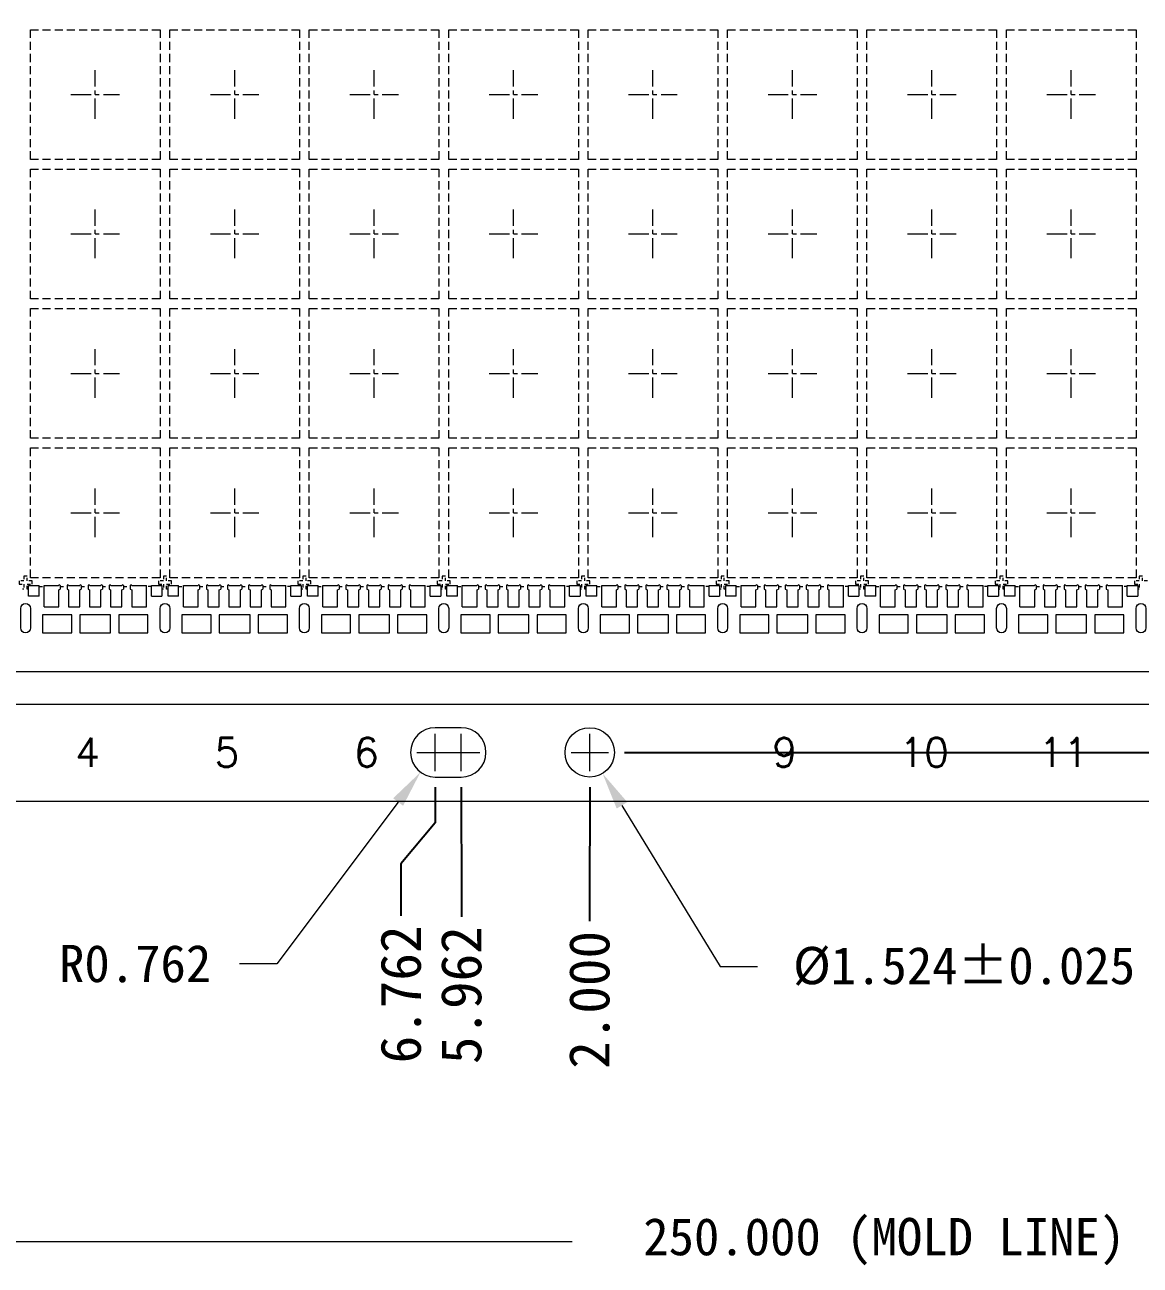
# Model space of a CAD drawing. Header units: millimetres. Extents: x -176 to -53, y -166 to -6.
# Drawn here: x -131.89 to -97.49, y -108.74 to -70.49 of the extents above; entities that cross this region are included whole.
import ezdxf

# ---------------------------------------------------------------- set-up
doc = ezdxf.new("R2010")
doc.units = ezdxf.units.MM
for name, pattern in [('CENTER', [2, 1.25, -0.25, 0.25, -0.25]), ('DASHED', [0.75, 0.5, -0.25]), ('HIDDEN', [0.375, 0.25, -0.125])]:
    doc.linetypes.add(name, pattern=pattern)
doc.layers.get('Defpoints').update_dxf_attribs({"lineweight": 18})
for name, color, linetype, lineweight in [('1', 7, 'Continuous', 18), ('1D', 4, 'Continuous', 18), ('Pkg', 2, 'DASHED', 9)]:
    doc.layers.add(name, color=color, linetype=linetype, lineweight=lineweight)
doc.layers.add('标注', color=4, linetype='Continuous')
doc.styles.add('宋体', font='SimSun.ttf')
doc.dimstyles.new('St. ZB', dxfattribs={"dimtxt": 1.25, "dimasz": 0.8, "dimexe": 0.3, "dimexo": 0.2, "dimgap": 0.3, "dimtad": 0, "dimdec": 3, "dimzin": 0, "dimdsep": 46, "dimtxsty": '宋体', "dimcen": 0.09, "dimdle": 1.6, "dimclrd": 7, "dimclre": 1, "dimclrt": 256, "dimadec": 0, "dimazin": 0, "dimtfac": 1, "dimtdec": 3, "dimtmove": 0, "dimatfit": 3, "dimfxl": 1, "dimtolj": 1, "dimtzin": 0, "dimarcsym": 0})

# ---------------------------------------------------------------- blocks, each defined once
blk = doc.blocks.new('*D11')
at = {"layer": 'Defpoints', "color": 0, "transparency": 16777216}
for p in [(1771.333, 712.452), (1802.133, 657.764), (1813.641, 657.764)]:
    blk.add_point(p, dxfattribs=at)
at = {"layer": '标注', "color": 1, "linetype": 'Continuous', "lineweight": -2, "transparency": 16777216}
blk.add_line((1802.633, 657.764), (1813.641, 657.764), dxfattribs=at)
at = {"layer": '标注', "lineweight": 5, "transparency": 16777216, "insert": (1816.503, 657.764), "char_height": 1.25, "attachment_point": 5, "style": '宋体'}
blk.add_mtext('\\A1;54.688', dxfattribs=at)
blk = doc.blocks.new('*D12')
at = {"layer": 'Defpoints', "color": 0, "transparency": 16777216}
for p in [(1771.333, 712.452), (1802.133, 653.464), (1813.641, 653.464)]:
    blk.add_point(p, dxfattribs=at)
at = {"layer": '标注', "color": 1, "linetype": 'Continuous', "lineweight": -2, "transparency": 16777216}
blk.add_line((1802.633, 653.464), (1813.641, 653.464), dxfattribs=at)
at = {"layer": '标注', "lineweight": 5, "transparency": 16777216, "insert": (1816.503, 653.464), "char_height": 1.25, "attachment_point": 5, "style": '宋体'}
blk.add_mtext('\\A1;58.988', dxfattribs=at)
blk = doc.blocks.new('*D13')
at = {"layer": 'Defpoints', "color": 0, "transparency": 16777216}
for p in [(1771.333, 712.452), (1802.133, 649.164), (1813.641, 649.164)]:
    blk.add_point(p, dxfattribs=at)
at = {"layer": '标注', "color": 1, "linetype": 'Continuous', "lineweight": -2, "transparency": 16777216}
blk.add_line((1802.633, 649.164), (1813.641, 649.164), dxfattribs=at)
at = {"layer": '标注', "lineweight": 5, "transparency": 16777216, "insert": (1816.514, 649.164), "char_height": 1.25, "attachment_point": 5, "style": '宋体'}
blk.add_mtext('\\A1;63.288', dxfattribs=at)
blk = doc.blocks.new('*D14')
at = {"layer": 'Defpoints', "color": 0, "transparency": 16777216}
for p in [(1771.333, 712.452), (1802.133, 644.864), (1813.641, 644.864)]:
    blk.add_point(p, dxfattribs=at)
at = {"layer": '标注', "color": 1, "linetype": 'Continuous', "lineweight": -2, "transparency": 16777216}
blk.add_line((1802.633, 644.864), (1813.641, 644.864), dxfattribs=at)
at = {"layer": '标注', "lineweight": 5, "transparency": 16777216, "insert": (1816.514, 644.864), "char_height": 1.25, "attachment_point": 5, "style": '宋体'}
blk.add_mtext('\\A1;67.588', dxfattribs=at)
blk = doc.blocks.new('*D46')
at = {"layer": 'Defpoints', "color": 0, "transparency": 16777216}
for p in [(1771.333, 712.452), (1764.571, 636.901), (1763.51, 632.438)]:
    blk.add_point(p, dxfattribs=at)
at = {"layer": '标注', "color": 1, "linetype": 'Continuous', "lineweight": -2, "transparency": 16777216}
for p, q in [((1764.571, 636.401), (1764.571, 635.301)), ((1764.571, 635.301), (1763.51, 634.038)), ((1763.51, 634.038), (1763.51, 632.438))]:
    blk.add_line(p, q, dxfattribs=at)
at = {"layer": '标注', "lineweight": 5, "transparency": 16777216, "insert": (1763.51, 630.013), "char_height": 1.25, "attachment_point": 5, "rotation": 90, "style": '宋体'}
blk.add_mtext('\\A1;6.762', dxfattribs=at)
blk = doc.blocks.new('*D47')
at = {"layer": 'Defpoints', "color": 0, "transparency": 16777216}
for p in [(1771.333, 712.452), (1765.371, 636.901), (1765.375, 632.405)]:
    blk.add_point(p, dxfattribs=at)
at = {"layer": '标注', "color": 1, "linetype": 'Continuous', "lineweight": -2, "transparency": 16777216}
for p, q in [((1765.371, 636.401), (1765.371, 635.301)), ((1765.371, 635.301), (1765.375, 634.005)), ((1765.375, 634.005), (1765.375, 632.405))]:
    blk.add_line(p, q, dxfattribs=at)
at = {"layer": '标注', "lineweight": 5, "transparency": 16777216, "insert": (1765.375, 629.99), "char_height": 1.25, "attachment_point": 5, "rotation": 90, "style": '宋体'}
blk.add_mtext('\\A1;5.962', dxfattribs=at)
blk = doc.blocks.new('*D48')
at = {"layer": 'Defpoints', "color": 0, "transparency": 16777216}
for p in [(1771.333, 712.452), (1769.333, 636.901), (1769.326, 632.277)]:
    blk.add_point(p, dxfattribs=at)
at = {"layer": '标注', "color": 1, "linetype": 'Continuous', "lineweight": -2, "transparency": 16777216}
for p, q in [((1769.333, 636.401), (1769.333, 635.301)), ((1769.333, 635.301), (1769.326, 633.877)), ((1769.326, 633.877), (1769.326, 632.277))]:
    blk.add_line(p, q, dxfattribs=at)
at = {"layer": '标注', "lineweight": 5, "transparency": 16777216, "insert": (1769.326, 629.845), "char_height": 1.25, "attachment_point": 5, "rotation": 90, "style": '宋体'}
blk.add_mtext('\\A1;2.000', dxfattribs=at)
blk = doc.blocks.new('*D49')
at = {"layer": 'Defpoints', "color": 0, "transparency": 16777216}
for p in [(1771.333, 712.452), (1769.908, 637.476), (1813.889, 636.875)]:
    blk.add_point(p, dxfattribs=at)
at = {"layer": '标注', "color": 1, "linetype": 'Continuous', "lineweight": -2, "transparency": 16777216}
for p, q in [((1770.408, 637.476), (1810.689, 637.476)), ((1810.689, 637.476), (1812.289, 636.875)), ((1812.289, 636.875), (1813.889, 636.875))]:
    blk.add_line(p, q, dxfattribs=at)
at = {"layer": '标注', "lineweight": 5, "transparency": 16777216, "insert": (1816.755, 636.875), "char_height": 1.25, "attachment_point": 5, "style": '宋体'}
blk.add_mtext('\\A1;74.976', dxfattribs=at)

msp = doc.modelspace()

# ---------------------------------------------------------------- hatches: boundary and pattern name
at = {"layer": '标注', "lineweight": 5}
for points in [[(-120.5303, -94.3418), (-120.2236, -94.5718), (-119.687, -93.5368)], [(-113.3087, -94.4597), (-113.636, -94.6593), (-114.0711, -93.5777)]]:
    msp.add_hatch(color=256, dxfattribs=at).paths.add_polyline_path(points, flags=0)

# ---------------------------------------------------------------- linework, layer by layer
at = {"color": 1, "linetype": 'CENTER', "lineweight": 5, "ltscale": 0.5}
for p, q in [((-129.7178, -73.3891), (-129.7178, -71.8891)), ((-125.4178, -73.3891), (-125.4178, -71.8891)), ((-121.1178, -73.3891), (-121.1178, -71.8891)), ((-116.8178, -73.3891), (-116.8178, -71.8891)), ((-112.5178, -73.3891), (-112.5178, -71.8891)), ((-108.2178, -73.3891), (-108.2178, -71.8891)), ((-103.9178, -73.3891), (-103.9178, -71.8891)), ((-99.6178, -73.3891), (-99.6178, -71.8891)), ((-130.4678, -72.6391), (-128.9678, -72.6391)), ((-126.1678, -72.6391), (-124.6678, -72.6391)), ((-121.8678, -72.6391), (-120.3678, -72.6391)), ((-117.5678, -72.6391), (-116.0678, -72.6391)), ((-113.2678, -72.6391), (-111.7678, -72.6391)), ((-108.9678, -72.6391), (-107.4678, -72.6391)), ((-104.6678, -72.6391), (-103.1678, -72.6391)), ((-100.3678, -72.6391), (-98.8678, -72.6391)), ((-129.7178, -77.6891), (-129.7178, -76.1891)), ((-125.4178, -77.6891), (-125.4178, -76.1891)), ((-121.1178, -77.6891), (-121.1178, -76.1891)), ((-116.8178, -77.6891), (-116.8178, -76.1891)), ((-112.5178, -77.6891), (-112.5178, -76.1891)), ((-108.2178, -77.6891), (-108.2178, -76.1891)), ((-103.9178, -77.6891), (-103.9178, -76.1891)), ((-99.6178, -77.6891), (-99.6178, -76.1891)), ((-130.4678, -76.9391), (-128.9678, -76.9391)), ((-126.1678, -76.9391), (-124.6678, -76.9391)), ((-121.8678, -76.9391), (-120.3678, -76.9391)), ((-117.5678, -76.9391), (-116.0678, -76.9391)), ((-113.2678, -76.9391), (-111.7678, -76.9391)), ((-108.9678, -76.9391), (-107.4678, -76.9391)), ((-104.6678, -76.9391), (-103.1678, -76.9391)), ((-100.3678, -76.9391), (-98.8678, -76.9391)), ((-129.7178, -81.9891), (-129.7178, -80.4891)), ((-125.4178, -81.9891), (-125.4178, -80.4891)), ((-121.1178, -81.9891), (-121.1178, -80.4891)), ((-116.8178, -81.9891), (-116.8178, -80.4891)), ((-112.5178, -81.9891), (-112.5178, -80.4891)), ((-108.2178, -81.9891), (-108.2178, -80.4891)), ((-103.9178, -81.9891), (-103.9178, -80.4891)), ((-99.6178, -81.9891), (-99.6178, -80.4891)), ((-130.4678, -81.2391), (-128.9678, -81.2391)), ((-126.1678, -81.2391), (-124.6678, -81.2391)), ((-121.8678, -81.2391), (-120.3678, -81.2391)), ((-117.5678, -81.2391), (-116.0678, -81.2391)), ((-113.2678, -81.2391), (-111.7678, -81.2391)), ((-108.9678, -81.2391), (-107.4678, -81.2391)), ((-104.6678, -81.2391), (-103.1678, -81.2391)), ((-100.3678, -81.2391), (-98.8678, -81.2391)), ((-129.7178, -86.2891), (-129.7178, -84.7891)), ((-125.4178, -86.2891), (-125.4178, -84.7891)), ((-121.1178, -86.2891), (-121.1178, -84.7891)), ((-116.8178, -86.2891), (-116.8178, -84.7891)), ((-112.5178, -86.2891), (-112.5178, -84.7891)), ((-108.2178, -86.2891), (-108.2178, -84.7891)), ((-103.9178, -86.2891), (-103.9178, -84.7891)), ((-99.6178, -86.2891), (-99.6178, -84.7891)), ((-130.4678, -85.5391), (-128.9678, -85.5391)), ((-126.1678, -85.5391), (-124.6678, -85.5391)), ((-121.8678, -85.5391), (-120.3678, -85.5391)), ((-117.5678, -85.5391), (-116.0678, -85.5391)), ((-113.2678, -85.5391), (-111.7678, -85.5391)), ((-108.9678, -85.5391), (-107.4678, -85.5391)), ((-104.6678, -85.5391), (-103.1678, -85.5391)), ((-100.3678, -85.5391), (-98.8678, -85.5391))]:
    msp.add_line(p, q, dxfattribs=at)
at = {"layer": '1', "linetype": 'Continuous', "lineweight": 5}
for p, q in [((-131.4478, -88.1091), (-131.4478, -87.7841)), ((-131.2978, -88.4391), (-131.2978, -87.7841)), ((-130.8428, -87.9128), (-130.7978, -87.8891)), ((-130.8428, -88.4391), (-130.8428, -87.9128)), ((-130.7978, -87.7841), (-130.7978, -87.8891)), ((-130.5878, -87.7841), (-130.5878, -87.8891)), ((-130.5878, -87.8891), (-130.5428, -87.9128)), ((-130.5428, -87.9128), (-130.5428, -88.4391)), ((-130.1928, -87.9128), (-130.1478, -87.8891)), ((-130.1928, -88.4391), (-130.1928, -87.9128)), ((-130.1478, -87.7841), (-130.1478, -87.8891)), ((-129.9378, -87.7841), (-129.9378, -87.8891)), ((-129.9378, -87.8891), (-129.8928, -87.9128)), ((-129.8928, -87.9128), (-129.8928, -88.4391)), ((-129.5428, -87.9128), (-129.4978, -87.8891)), ((-129.5428, -88.4391), (-129.5428, -87.9128)), ((-129.4978, -87.7841), (-129.4978, -87.8891)), ((-129.2878, -87.7841), (-129.2878, -87.8891)), ((-129.2878, -87.8891), (-129.2428, -87.9128)), ((-129.2428, -87.9128), (-129.2428, -88.4391)), ((-128.8928, -87.9128), (-128.8478, -87.8891)), ((-128.8928, -88.4391), (-128.8928, -87.9128)), ((-128.8478, -87.7841), (-128.8478, -87.8891)), ((-128.6378, -87.7841), (-128.6378, -87.8891)), ((-128.6378, -87.8891), (-128.5928, -87.9128)), ((-128.5928, -87.9128), (-128.5928, -88.4391)), ((-128.1378, -88.4391), (-128.1378, -87.7841)), ((-127.9878, -88.1091), (-127.9878, -87.7841)), ((-127.1478, -88.1091), (-127.1478, -87.7841)), ((-126.9978, -88.4391), (-126.9978, -87.7841)), ((-126.5428, -87.9128), (-126.4978, -87.8891)), ((-126.5428, -88.4391), (-126.5428, -87.9128)), ((-126.4978, -87.7841), (-126.4978, -87.8891)), ((-126.2878, -87.7841), (-126.2878, -87.8891)), ((-126.2878, -87.8891), (-126.2428, -87.9128)), ((-126.2428, -87.9128), (-126.2428, -88.4391)), ((-125.8928, -87.9128), (-125.8478, -87.8891)), ((-125.8928, -88.4391), (-125.8928, -87.9128)), ((-125.8478, -87.7841), (-125.8478, -87.8891)), ((-125.6378, -87.7841), (-125.6378, -87.8891)), ((-125.6378, -87.8891), (-125.5928, -87.9128)), ((-125.5928, -87.9128), (-125.5928, -88.4391)), ((-125.2428, -87.9128), (-125.1978, -87.8891)), ((-125.2428, -88.4391), (-125.2428, -87.9128)), ((-125.1978, -87.7841), (-125.1978, -87.8891)), ((-124.9878, -87.7841), (-124.9878, -87.8891)), ((-124.9878, -87.8891), (-124.9428, -87.9128)), ((-124.9428, -87.9128), (-124.9428, -88.4391)), ((-124.5928, -87.9128), (-124.5478, -87.8891)), ((-124.5928, -88.4391), (-124.5928, -87.9128)), ((-124.5478, -87.7841), (-124.5478, -87.8891)), ((-124.3378, -87.7841), (-124.3378, -87.8891)), ((-124.3378, -87.8891), (-124.2928, -87.9128)), ((-124.2928, -87.9128), (-124.2928, -88.4391)), ((-123.8378, -88.4391), (-123.8378, -87.7841)), ((-123.6878, -88.1091), (-123.6878, -87.7841)), ((-122.8478, -88.1091), (-122.8478, -87.7841)), ((-122.6978, -88.4391), (-122.6978, -87.7841)), ((-122.2428, -87.9128), (-122.1978, -87.8891)), ((-122.2428, -88.4391), (-122.2428, -87.9128)), ((-122.1978, -87.7841), (-122.1978, -87.8891)), ((-121.9878, -87.7841), (-121.9878, -87.8891)), ((-121.9878, -87.8891), (-121.9428, -87.9128)), ((-121.9428, -87.9128), (-121.9428, -88.4391)), ((-121.5928, -87.9128), (-121.5478, -87.8891)), ((-121.5928, -88.4391), (-121.5928, -87.9128)), ((-121.5478, -87.7841), (-121.5478, -87.8891)), ((-121.3378, -87.7841), (-121.3378, -87.8891)), ((-121.3378, -87.8891), (-121.2928, -87.9128)), ((-121.2928, -87.9128), (-121.2928, -88.4391)), ((-120.9428, -87.9128), (-120.8978, -87.8891)), ((-120.9428, -88.4391), (-120.9428, -87.9128)), ((-120.8978, -87.7841), (-120.8978, -87.8891)), ((-120.6878, -87.7841), (-120.6878, -87.8891)), ((-120.6878, -87.8891), (-120.6428, -87.9128)), ((-120.6428, -87.9128), (-120.6428, -88.4391)), ((-120.2928, -87.9128), (-120.2478, -87.8891)), ((-120.2928, -88.4391), (-120.2928, -87.9128)), ((-120.2478, -87.7841), (-120.2478, -87.8891)), ((-120.0378, -87.7841), (-120.0378, -87.8891)), ((-120.0378, -87.8891), (-119.9928, -87.9128)), ((-119.9928, -87.9128), (-119.9928, -88.4391)), ((-119.5378, -88.4391), (-119.5378, -87.7841)), ((-119.3878, -88.1091), (-119.3878, -87.7841)), ((-118.5478, -88.1091), (-118.5478, -87.7841)), ((-118.3978, -88.4391), (-118.3978, -87.7841)), ((-117.9428, -87.9128), (-117.8978, -87.8891)), ((-117.9428, -88.4391), (-117.9428, -87.9128)), ((-117.8978, -87.7841), (-117.8978, -87.8891)), ((-117.6878, -87.7841), (-117.6878, -87.8891)), ((-117.6878, -87.8891), (-117.6428, -87.9128)), ((-117.6428, -87.9128), (-117.6428, -88.4391)), ((-117.2928, -87.9128), (-117.2478, -87.8891)), ((-117.2928, -88.4391), (-117.2928, -87.9128)), ((-117.2478, -87.7841), (-117.2478, -87.8891)), ((-117.0378, -87.7841), (-117.0378, -87.8891)), ((-117.0378, -87.8891), (-116.9928, -87.9128)), ((-116.9928, -87.9128), (-116.9928, -88.4391)), ((-116.6428, -87.9128), (-116.5978, -87.8891)), ((-116.6428, -88.4391), (-116.6428, -87.9128)), ((-116.5978, -87.7841), (-116.5978, -87.8891)), ((-116.3878, -87.7841), (-116.3878, -87.8891)), ((-116.3878, -87.8891), (-116.3428, -87.9128)), ((-116.3428, -87.9128), (-116.3428, -88.4391)), ((-115.9928, -87.9128), (-115.9478, -87.8891)), ((-115.9928, -88.4391), (-115.9928, -87.9128)), ((-115.9478, -87.7841), (-115.9478, -87.8891)), ((-115.7378, -87.7841), (-115.7378, -87.8891)), ((-115.7378, -87.8891), (-115.6928, -87.9128)), ((-115.6928, -87.9128), (-115.6928, -88.4391)), ((-115.2378, -88.4391), (-115.2378, -87.7841)), ((-115.0878, -88.1091), (-115.0878, -87.7841)), ((-114.2478, -88.1091), (-114.2478, -87.7841)), ((-114.0978, -88.4391), (-114.0978, -87.7841)), ((-113.6428, -87.9128), (-113.5978, -87.8891)), ((-113.6428, -88.4391), (-113.6428, -87.9128)), ((-113.5978, -87.7841), (-113.5978, -87.8891)), ((-113.3878, -87.7841), (-113.3878, -87.8891)), ((-113.3878, -87.8891), (-113.3428, -87.9128)), ((-113.3428, -87.9128), (-113.3428, -88.4391)), ((-112.9928, -87.9128), (-112.9478, -87.8891)), ((-112.9928, -88.4391), (-112.9928, -87.9128)), ((-112.9478, -87.7841), (-112.9478, -87.8891)), ((-112.7378, -87.7841), (-112.7378, -87.8891)), ((-112.7378, -87.8891), (-112.6928, -87.9128)), ((-112.6928, -87.9128), (-112.6928, -88.4391)), ((-112.3428, -87.9128), (-112.2978, -87.8891)), ((-112.3428, -88.4391), (-112.3428, -87.9128)), ((-112.2978, -87.7841), (-112.2978, -87.8891)), ((-112.0878, -87.7841), (-112.0878, -87.8891)), ((-112.0878, -87.8891), (-112.0428, -87.9128)), ((-112.0428, -87.9128), (-112.0428, -88.4391)), ((-111.6928, -87.9128), (-111.6478, -87.8891)), ((-111.6928, -88.4391), (-111.6928, -87.9128)), ((-111.6478, -87.7841), (-111.6478, -87.8891)), ((-111.4378, -87.7841), (-111.4378, -87.8891)), ((-111.4378, -87.8891), (-111.3928, -87.9128)), ((-111.3928, -87.9128), (-111.3928, -88.4391)), ((-110.9378, -88.4391), (-110.9378, -87.7841)), ((-110.7878, -88.1091), (-110.7878, -87.7841)), ((-109.9478, -88.1091), (-109.9478, -87.7841)), ((-109.7978, -88.4391), (-109.7978, -87.7841)), ((-109.3428, -87.9128), (-109.2978, -87.8891)), ((-109.3428, -88.4391), (-109.3428, -87.9128)), ((-109.2978, -87.7841), (-109.2978, -87.8891)), ((-109.0878, -87.7841), (-109.0878, -87.8891)), ((-109.0878, -87.8891), (-109.0428, -87.9128)), ((-109.0428, -87.9128), (-109.0428, -88.4391)), ((-108.6928, -87.9128), (-108.6478, -87.8891)), ((-108.6928, -88.4391), (-108.6928, -87.9128)), ((-108.6478, -87.7841), (-108.6478, -87.8891)), ((-108.4378, -87.7841), (-108.4378, -87.8891)), ((-108.4378, -87.8891), (-108.3928, -87.9128)), ((-108.3928, -87.9128), (-108.3928, -88.4391)), ((-108.0428, -87.9128), (-107.9978, -87.8891)), ((-108.0428, -88.4391), (-108.0428, -87.9128)), ((-107.9978, -87.7841), (-107.9978, -87.8891)), ((-107.7878, -87.7841), (-107.7878, -87.8891)), ((-107.7878, -87.8891), (-107.7428, -87.9128)), ((-107.7428, -87.9128), (-107.7428, -88.4391)), ((-107.3928, -87.9128), (-107.3478, -87.8891)), ((-107.3928, -88.4391), (-107.3928, -87.9128)), ((-107.3478, -87.7841), (-107.3478, -87.8891)), ((-107.1378, -87.7841), (-107.1378, -87.8891)), ((-107.1378, -87.8891), (-107.0928, -87.9128)), ((-107.0928, -87.9128), (-107.0928, -88.4391)), ((-106.6378, -88.4391), (-106.6378, -87.7841)), ((-106.4878, -88.1091), (-106.4878, -87.7841)), ((-105.6478, -88.1091), (-105.6478, -87.7841)), ((-105.4978, -88.4391), (-105.4978, -87.7841)), ((-105.0428, -87.9128), (-104.9978, -87.8891)), ((-105.0428, -88.4391), (-105.0428, -87.9128)), ((-104.9978, -87.7841), (-104.9978, -87.8891)), ((-104.7878, -87.7841), (-104.7878, -87.8891)), ((-104.7878, -87.8891), (-104.7428, -87.9128)), ((-104.7428, -87.9128), (-104.7428, -88.4391)), ((-104.3928, -87.9128), (-104.3478, -87.8891)), ((-104.3928, -88.4391), (-104.3928, -87.9128)), ((-104.3478, -87.7841), (-104.3478, -87.8891)), ((-104.1378, -87.7841), (-104.1378, -87.8891)), ((-104.1378, -87.8891), (-104.0928, -87.9128)), ((-104.0928, -87.9128), (-104.0928, -88.4391)), ((-103.7428, -87.9128), (-103.6978, -87.8891)), ((-103.7428, -88.4391), (-103.7428, -87.9128)), ((-103.6978, -87.7841), (-103.6978, -87.8891)), ((-103.4878, -87.7841), (-103.4878, -87.8891)), ((-103.4878, -87.8891), (-103.4428, -87.9128)), ((-103.4428, -87.9128), (-103.4428, -88.4391)), ((-103.0928, -87.9128), (-103.0478, -87.8891)), ((-103.0928, -88.4391), (-103.0928, -87.9128)), ((-103.0478, -87.7841), (-103.0478, -87.8891)), ((-102.8378, -87.7841), (-102.8378, -87.8891)), ((-102.8378, -87.8891), (-102.7928, -87.9128)), ((-102.7928, -87.9128), (-102.7928, -88.4391)), ((-102.3378, -88.4391), (-102.3378, -87.7841)), ((-102.1878, -88.1091), (-102.1878, -87.7841)), ((-101.3478, -88.1091), (-101.3478, -87.7841)), ((-101.1978, -88.4391), (-101.1978, -87.7841)), ((-100.7428, -87.9128), (-100.6978, -87.8891)), ((-100.7428, -88.4391), (-100.7428, -87.9128)), ((-100.6978, -87.7841), (-100.6978, -87.8891)), ((-100.4878, -87.7841), (-100.4878, -87.8891)), ((-100.4878, -87.8891), (-100.4428, -87.9128)), ((-100.4428, -87.9128), (-100.4428, -88.4391)), ((-100.0928, -87.9128), (-100.0478, -87.8891)), ((-100.0928, -88.4391), (-100.0928, -87.9128)), ((-100.0478, -87.7841), (-100.0478, -87.8891)), ((-99.8378, -87.7841), (-99.8378, -87.8891)), ((-99.8378, -87.8891), (-99.7928, -87.9128)), ((-99.7928, -87.9128), (-99.7928, -88.4391)), ((-99.4428, -87.9128), (-99.3978, -87.8891)), ((-99.4428, -88.4391), (-99.4428, -87.9128)), ((-99.3978, -87.7841), (-99.3978, -87.8891)), ((-99.1878, -87.7841), (-99.1878, -87.8891)), ((-99.1878, -87.8891), (-99.1428, -87.9128)), ((-99.1428, -87.9128), (-99.1428, -88.4391)), ((-98.7928, -87.9128), (-98.7478, -87.8891)), ((-98.7928, -88.4391), (-98.7928, -87.9128)), ((-98.7478, -87.7841), (-98.7478, -87.8891)), ((-98.5378, -87.7841), (-98.5378, -87.8891)), ((-98.5378, -87.8891), (-98.4928, -87.9128)), ((-98.4928, -87.9128), (-98.4928, -88.4391)), ((-98.0378, -88.4391), (-98.0378, -87.7841)), ((-97.8878, -88.1091), (-97.8878, -87.7841)), ((-131.4478, -88.1091), (-131.7728, -88.1091)), ((-127.9878, -88.1091), (-127.6628, -88.1091)), ((-127.1478, -88.1091), (-127.4728, -88.1091)), ((-123.6878, -88.1091), (-123.3628, -88.1091)), ((-122.8478, -88.1091), (-123.1728, -88.1091)), ((-119.3878, -88.1091), (-119.0628, -88.1091)), ((-118.5478, -88.1091), (-118.8728, -88.1091)), ((-115.0878, -88.1091), (-114.7628, -88.1091)), ((-114.2478, -88.1091), (-114.5728, -88.1091)), ((-110.7878, -88.1091), (-110.4628, -88.1091)), ((-109.9478, -88.1091), (-110.2728, -88.1091)), ((-106.4878, -88.1091), (-106.1628, -88.1091)), ((-105.6478, -88.1091), (-105.9728, -88.1091)), ((-102.1878, -88.1091), (-101.8628, -88.1091)), ((-101.3478, -88.1091), (-101.6728, -88.1091)), ((-97.8878, -88.1091), (-97.5628, -88.1091))]:
    msp.add_line(p, q, dxfattribs=at)
at = {"layer": '1', "lineweight": 5}
for p, q in [((-131.2978, -88.4391), (-130.8428, -88.4391)), ((-130.5428, -88.4391), (-130.1928, -88.4391)), ((-129.8928, -88.4391), (-129.5428, -88.4391)), ((-129.2428, -88.4391), (-128.8928, -88.4391)), ((-128.5928, -88.4391), (-128.1378, -88.4391)), ((-126.9978, -88.4391), (-126.5428, -88.4391)), ((-126.2428, -88.4391), (-125.8928, -88.4391)), ((-125.5928, -88.4391), (-125.2428, -88.4391)), ((-124.9428, -88.4391), (-124.5928, -88.4391)), ((-124.2928, -88.4391), (-123.8378, -88.4391)), ((-122.6978, -88.4391), (-122.2428, -88.4391)), ((-121.9428, -88.4391), (-121.5928, -88.4391)), ((-121.2928, -88.4391), (-120.9428, -88.4391)), ((-120.6428, -88.4391), (-120.2928, -88.4391)), ((-119.9928, -88.4391), (-119.5378, -88.4391)), ((-118.3978, -88.4391), (-117.9428, -88.4391)), ((-117.6428, -88.4391), (-117.2928, -88.4391)), ((-116.9928, -88.4391), (-116.6428, -88.4391)), ((-116.3428, -88.4391), (-115.9928, -88.4391)), ((-115.6928, -88.4391), (-115.2378, -88.4391)), ((-114.0978, -88.4391), (-113.6428, -88.4391)), ((-113.3428, -88.4391), (-112.9928, -88.4391)), ((-112.6928, -88.4391), (-112.3428, -88.4391)), ((-112.0428, -88.4391), (-111.6928, -88.4391)), ((-111.3928, -88.4391), (-110.9378, -88.4391)), ((-109.7978, -88.4391), (-109.3428, -88.4391)), ((-109.0428, -88.4391), (-108.6928, -88.4391)), ((-108.3928, -88.4391), (-108.0428, -88.4391)), ((-107.7428, -88.4391), (-107.3928, -88.4391)), ((-107.0928, -88.4391), (-106.6378, -88.4391)), ((-105.4978, -88.4391), (-105.0428, -88.4391)), ((-104.7428, -88.4391), (-104.3928, -88.4391)), ((-104.0928, -88.4391), (-103.7428, -88.4391)), ((-103.4428, -88.4391), (-103.0928, -88.4391)), ((-102.7928, -88.4391), (-102.3378, -88.4391)), ((-101.1978, -88.4391), (-100.7428, -88.4391)), ((-100.4428, -88.4391), (-100.0928, -88.4391)), ((-99.7928, -88.4391), (-99.4428, -88.4391)), ((-99.1428, -88.4391), (-98.7928, -88.4391)), ((-98.4928, -88.4391), (-98.0378, -88.4391)), ((-75.2178, -94.4391), (-150.7178, -94.4391))]:
    msp.add_line(p, q, dxfattribs=at)
at = {"layer": '1', "linetype": 'Continuous', "lineweight": 5}
for points in [[(-131.7728, -88.1091), (-131.7728, -87.7841), (-131.4478, -87.7841)], [(-131.2978, -87.7841), (-130.8478, -87.7841)], [(-130.5378, -87.7841), (-130.1978, -87.7841)], [(-129.8878, -87.7841), (-129.5478, -87.7841)], [(-129.2378, -87.7841), (-128.8978, -87.7841)], [(-128.5878, -87.7841), (-128.1378, -87.7841)], [(-127.9878, -87.7841), (-127.6628, -87.7841), (-127.6628, -88.1091)], [(-127.4728, -88.1091), (-127.4728, -87.7841), (-127.1478, -87.7841)], [(-126.9978, -87.7841), (-126.5478, -87.7841)], [(-126.2378, -87.7841), (-125.8978, -87.7841)], [(-125.5878, -87.7841), (-125.2478, -87.7841)], [(-124.9378, -87.7841), (-124.5978, -87.7841)], [(-124.2878, -87.7841), (-123.8378, -87.7841)], [(-123.6878, -87.7841), (-123.3628, -87.7841), (-123.3628, -88.1091)], [(-123.1728, -88.1091), (-123.1728, -87.7841), (-122.8478, -87.7841)], [(-122.6978, -87.7841), (-122.2478, -87.7841)], [(-121.9378, -87.7841), (-121.5978, -87.7841)], [(-121.2878, -87.7841), (-120.9478, -87.7841)], [(-120.6378, -87.7841), (-120.2978, -87.7841)], [(-119.9878, -87.7841), (-119.5378, -87.7841)], [(-119.3878, -87.7841), (-119.0628, -87.7841), (-119.0628, -88.1091)], [(-118.8728, -88.1091), (-118.8728, -87.7841), (-118.5478, -87.7841)], [(-118.3978, -87.7841), (-117.9478, -87.7841)], [(-117.6378, -87.7841), (-117.2978, -87.7841)], [(-116.9878, -87.7841), (-116.6478, -87.7841)], [(-116.3378, -87.7841), (-115.9978, -87.7841)], [(-115.6878, -87.7841), (-115.2378, -87.7841)], [(-115.0878, -87.7841), (-114.7628, -87.7841), (-114.7628, -88.1091)], [(-114.5728, -88.1091), (-114.5728, -87.7841), (-114.2478, -87.7841)], [(-114.0978, -87.7841), (-113.6478, -87.7841)], [(-113.3378, -87.7841), (-112.9978, -87.7841)], [(-112.6878, -87.7841), (-112.3478, -87.7841)], [(-112.0378, -87.7841), (-111.6978, -87.7841)], [(-111.3878, -87.7841), (-110.9378, -87.7841)], [(-110.7878, -87.7841), (-110.4628, -87.7841), (-110.4628, -88.1091)], [(-110.2728, -88.1091), (-110.2728, -87.7841), (-109.9478, -87.7841)], [(-109.7978, -87.7841), (-109.3478, -87.7841)], [(-109.0378, -87.7841), (-108.6978, -87.7841)], [(-108.3878, -87.7841), (-108.0478, -87.7841)], [(-107.7378, -87.7841), (-107.3978, -87.7841)], [(-107.0878, -87.7841), (-106.6378, -87.7841)], [(-106.4878, -87.7841), (-106.1628, -87.7841), (-106.1628, -88.1091)], [(-105.9728, -88.1091), (-105.9728, -87.7841), (-105.6478, -87.7841)], [(-105.4978, -87.7841), (-105.0478, -87.7841)], [(-104.7378, -87.7841), (-104.3978, -87.7841)], [(-104.0878, -87.7841), (-103.7478, -87.7841)], [(-103.4378, -87.7841), (-103.0978, -87.7841)], [(-102.7878, -87.7841), (-102.3378, -87.7841)], [(-102.1878, -87.7841), (-101.8628, -87.7841), (-101.8628, -88.1091)], [(-101.6728, -88.1091), (-101.6728, -87.7841), (-101.3478, -87.7841)], [(-101.1978, -87.7841), (-100.7478, -87.7841)], [(-100.4378, -87.7841), (-100.0978, -87.7841)], [(-99.7878, -87.7841), (-99.4478, -87.7841)], [(-99.1378, -87.7841), (-98.7978, -87.7841)], [(-98.4878, -87.7841), (-98.0378, -87.7841)], [(-97.8878, -87.7841), (-97.5628, -87.7841), (-97.5628, -88.1091)]]:
    msp.add_lwpolyline(points, dxfattribs=at)
at = {"layer": '1', "lineweight": 5, "ltscale": 10}
for points in [[(-131.7178, -88.4841), (-131.7178, -89.0891, -1), (-132.0178, -89.0891), (-132.0178, -88.4841, -1)], [(-127.4178, -88.4841), (-127.4178, -89.0891, -1), (-127.7178, -89.0891), (-127.7178, -88.4841, -1)], [(-123.1178, -88.4841), (-123.1178, -89.0891, -1), (-123.4178, -89.0891), (-123.4178, -88.4841, -1)], [(-118.8178, -88.4841), (-118.8178, -89.0891, -1), (-119.1178, -89.0891), (-119.1178, -88.4841, -1)], [(-114.5178, -88.4841), (-114.5178, -89.0891, -1), (-114.8178, -89.0891), (-114.8178, -88.4841, -1)], [(-110.2178, -88.4841), (-110.2178, -89.0891, -1), (-110.5178, -89.0891), (-110.5178, -88.4841, -1)], [(-105.9178, -88.4841), (-105.9178, -89.0891, -1), (-106.2178, -89.0891), (-106.2178, -88.4841, -1)], [(-101.6178, -88.4841), (-101.6178, -89.0891, -1), (-101.9178, -89.0891), (-101.9178, -88.4841, -1)], [(-97.3178, -88.4841), (-97.3178, -89.0891, -1), (-97.6178, -89.0891), (-97.6178, -88.4841, -1)]]:
    msp.add_lwpolyline(points, format="xyb", close=True, dxfattribs=at)
for points in [[(-131.3428, -88.6891), (-131.3428, -89.2391), (-130.4428, -89.2391), (-130.4428, -88.6891)], [(-130.1928, -88.6891), (-130.1928, -89.2391), (-129.2428, -89.2391), (-129.2428, -88.6891)], [(-128.9928, -88.6891), (-128.9928, -89.2391), (-128.0928, -89.2391), (-128.0928, -88.6891)], [(-127.0428, -88.6891), (-127.0428, -89.2391), (-126.1428, -89.2391), (-126.1428, -88.6891)], [(-125.8928, -88.6891), (-125.8928, -89.2391), (-124.9428, -89.2391), (-124.9428, -88.6891)], [(-124.6928, -88.6891), (-124.6928, -89.2391), (-123.7928, -89.2391), (-123.7928, -88.6891)], [(-122.7428, -88.6891), (-122.7428, -89.2391), (-121.8428, -89.2391), (-121.8428, -88.6891)], [(-121.5928, -88.6891), (-121.5928, -89.2391), (-120.6428, -89.2391), (-120.6428, -88.6891)], [(-120.3928, -88.6891), (-120.3928, -89.2391), (-119.4928, -89.2391), (-119.4928, -88.6891)], [(-118.4428, -88.6891), (-118.4428, -89.2391), (-117.5428, -89.2391), (-117.5428, -88.6891)], [(-117.2928, -88.6891), (-117.2928, -89.2391), (-116.3428, -89.2391), (-116.3428, -88.6891)], [(-116.0928, -88.6891), (-116.0928, -89.2391), (-115.1928, -89.2391), (-115.1928, -88.6891)], [(-114.1428, -88.6891), (-114.1428, -89.2391), (-113.2428, -89.2391), (-113.2428, -88.6891)], [(-112.9928, -88.6891), (-112.9928, -89.2391), (-112.0428, -89.2391), (-112.0428, -88.6891)], [(-111.7928, -88.6891), (-111.7928, -89.2391), (-110.8928, -89.2391), (-110.8928, -88.6891)], [(-109.8428, -88.6891), (-109.8428, -89.2391), (-108.9428, -89.2391), (-108.9428, -88.6891)], [(-108.6928, -88.6891), (-108.6928, -89.2391), (-107.7428, -89.2391), (-107.7428, -88.6891)], [(-107.4928, -88.6891), (-107.4928, -89.2391), (-106.5928, -89.2391), (-106.5928, -88.6891)], [(-105.5428, -88.6891), (-105.5428, -89.2391), (-104.6428, -89.2391), (-104.6428, -88.6891)], [(-104.3928, -88.6891), (-104.3928, -89.2391), (-103.4428, -89.2391), (-103.4428, -88.6891)], [(-103.1928, -88.6891), (-103.1928, -89.2391), (-102.2928, -89.2391), (-102.2928, -88.6891)], [(-101.2428, -88.6891), (-101.2428, -89.2391), (-100.3428, -89.2391), (-100.3428, -88.6891)], [(-100.0928, -88.6891), (-100.0928, -89.2391), (-99.1428, -89.2391), (-99.1428, -88.6891)], [(-98.8928, -88.6891), (-98.8928, -89.2391), (-97.9928, -89.2391), (-97.9928, -88.6891)]]:
    msp.add_lwpolyline(points, close=True, dxfattribs=at)
at = {"layer": '1', "lineweight": 5}
msp.add_lwpolyline([(-118.4298, -93.6891, 1), (-118.4298, -92.1651), (-119.2298, -92.1651, 1), (-119.2298, -93.6891)], format="xyb", close=True, dxfattribs=at)
msp.add_circle((-114.4678, -92.9271), 0.762, dxfattribs=at)
at = {"layer": '1'}
for centre in [(-130.8228, -87.7841), (-130.5628, -87.7841), (-130.1728, -87.7841), (-129.9128, -87.7841), (-129.5228, -87.7841), (-129.2628, -87.7841), (-128.8728, -87.7841), (-128.6128, -87.7841), (-126.5228, -87.7841), (-126.2628, -87.7841), (-125.8728, -87.7841), (-125.6128, -87.7841), (-125.2228, -87.7841), (-124.9628, -87.7841), (-124.5728, -87.7841), (-124.3128, -87.7841), (-122.2228, -87.7841), (-121.9628, -87.7841), (-121.5728, -87.7841), (-121.3128, -87.7841), (-120.9228, -87.7841), (-120.6628, -87.7841), (-120.2728, -87.7841), (-120.0128, -87.7841), (-117.9228, -87.7841), (-117.6628, -87.7841), (-117.2728, -87.7841), (-117.0128, -87.7841), (-116.6228, -87.7841), (-116.3628, -87.7841), (-115.9728, -87.7841), (-115.7128, -87.7841), (-113.6228, -87.7841), (-113.3628, -87.7841), (-112.9728, -87.7841), (-112.7128, -87.7841), (-112.3228, -87.7841), (-112.0628, -87.7841), (-111.6728, -87.7841), (-111.4128, -87.7841), (-109.3228, -87.7841), (-109.0628, -87.7841), (-108.6728, -87.7841), (-108.4128, -87.7841), (-108.0228, -87.7841), (-107.7628, -87.7841), (-107.3728, -87.7841), (-107.1128, -87.7841), (-105.0228, -87.7841), (-104.7628, -87.7841), (-104.3728, -87.7841), (-104.1128, -87.7841), (-103.7228, -87.7841), (-103.4628, -87.7841), (-103.0728, -87.7841), (-102.8128, -87.7841), (-100.7228, -87.7841), (-100.4628, -87.7841), (-100.0728, -87.7841), (-99.8128, -87.7841), (-99.4228, -87.7841), (-99.1628, -87.7841), (-98.7728, -87.7841), (-98.5128, -87.7841)]:
    msp.add_arc(centre, 0.025, 0, 180, dxfattribs=at)
at = {"layer": '1D', "lineweight": 5}
for p, q in [((-119.2298, -93.5021), (-119.2298, -92.3521)), ((-118.4298, -93.5021), (-118.4298, -92.3521)), ((-114.4678, -93.5021), (-114.4678, -92.3521)), ((-119.8048, -92.9271), (-118.6548, -92.9271)), ((-119.0048, -92.9271), (-117.8548, -92.9271)), ((-115.0428, -92.9271), (-113.8928, -92.9271))]:
    msp.add_line(p, q, dxfattribs=at)
at = {"layer": '1D', "elevation": 0}
msp.add_lwpolyline([(-70.4263, -19.4391), (-151.7121, -19.4391), (-151.7121, -91.4391), (-70.4263, -91.4391)], dxfattribs=at)
at = {"layer": '1D', "color": 1, "lineweight": 5}
msp.add_lwpolyline([(-75.2178, -90.4391), (-147.2178, -90.4391), (-147.2178, -20.4391), (-75.2178, -20.4391)], dxfattribs=at)
at = {"layer": '1D', "color": 4, "linetype": 'HIDDEN', "lineweight": 5, "ltscale": 0.3}
for points in [[(-131.6678, -87.6391), (-131.8178, -87.6391), (-131.8178, -87.4891), (-131.9178, -87.4891), (-131.9178, -87.6391), (-132.0678, -87.6391), (-132.0678, -87.7391), (-131.9178, -87.7391), (-131.9178, -87.8891), (-131.9628, -87.8891)], [(-127.3678, -87.6391), (-127.5178, -87.6391), (-127.5178, -87.4891), (-127.6178, -87.4891), (-127.6178, -87.6391), (-127.7678, -87.6391), (-127.7678, -87.7391), (-127.6178, -87.7391), (-127.6178, -87.8891), (-127.6628, -87.8891)], [(-123.0678, -87.6391), (-123.2178, -87.6391), (-123.2178, -87.4891), (-123.3178, -87.4891), (-123.3178, -87.6391), (-123.4678, -87.6391), (-123.4678, -87.7391), (-123.3178, -87.7391), (-123.3178, -87.8891), (-123.3628, -87.8891)], [(-118.7678, -87.6391), (-118.9178, -87.6391), (-118.9178, -87.4891), (-119.0178, -87.4891), (-119.0178, -87.6391), (-119.1678, -87.6391), (-119.1678, -87.7391), (-119.0178, -87.7391), (-119.0178, -87.8891), (-119.0628, -87.8891)], [(-114.4678, -87.6391), (-114.6178, -87.6391), (-114.6178, -87.4891), (-114.7178, -87.4891), (-114.7178, -87.6391), (-114.8678, -87.6391), (-114.8678, -87.7391), (-114.7178, -87.7391), (-114.7178, -87.8891), (-114.7628, -87.8891)], [(-110.1678, -87.6391), (-110.3178, -87.6391), (-110.3178, -87.4891), (-110.4178, -87.4891), (-110.4178, -87.6391), (-110.5678, -87.6391), (-110.5678, -87.7391), (-110.4178, -87.7391), (-110.4178, -87.8891), (-110.4628, -87.8891)], [(-105.8678, -87.6391), (-106.0178, -87.6391), (-106.0178, -87.4891), (-106.1178, -87.4891), (-106.1178, -87.6391), (-106.2678, -87.6391), (-106.2678, -87.7391), (-106.1178, -87.7391), (-106.1178, -87.8891), (-106.1628, -87.8891)], [(-101.5678, -87.6391), (-101.7178, -87.6391), (-101.7178, -87.4891), (-101.8178, -87.4891), (-101.8178, -87.6391), (-101.9678, -87.6391), (-101.9678, -87.7391), (-101.8178, -87.7391), (-101.8178, -87.8891), (-101.8628, -87.8891)], [(-97.2678, -87.6391), (-97.4178, -87.6391), (-97.4178, -87.4891), (-97.5178, -87.4891), (-97.5178, -87.6391), (-97.6678, -87.6391), (-97.6678, -87.7391), (-97.5178, -87.7391), (-97.5178, -87.8891), (-97.5628, -87.8891)], [(-131.7728, -87.8891), (-131.8178, -87.8891), (-131.8178, -87.7391), (-131.6678, -87.7391), (-131.6678, -87.6391)], [(-131.4478, -87.8091), (-131.2978, -87.8091)], [(-130.7978, -87.8091), (-130.5878, -87.8091)], [(-130.1478, -87.8091), (-129.9378, -87.8091)], [(-129.4978, -87.8091), (-129.2878, -87.8091)], [(-128.8478, -87.8091), (-128.6378, -87.8091)], [(-127.9878, -87.8091), (-128.1378, -87.8091)], [(-127.4728, -87.8891), (-127.5178, -87.8891), (-127.5178, -87.7391), (-127.3678, -87.7391), (-127.3678, -87.6391)], [(-127.1478, -87.8091), (-126.9978, -87.8091)], [(-126.4978, -87.8091), (-126.2878, -87.8091)], [(-125.8478, -87.8091), (-125.6378, -87.8091)], [(-125.1978, -87.8091), (-124.9878, -87.8091)], [(-124.5478, -87.8091), (-124.3378, -87.8091)], [(-123.6878, -87.8091), (-123.8378, -87.8091)], [(-123.1728, -87.8891), (-123.2178, -87.8891), (-123.2178, -87.7391), (-123.0678, -87.7391), (-123.0678, -87.6391)], [(-122.8478, -87.8091), (-122.6978, -87.8091)], [(-122.1978, -87.8091), (-121.9878, -87.8091)], [(-121.5478, -87.8091), (-121.3378, -87.8091)], [(-120.8978, -87.8091), (-120.6878, -87.8091)], [(-120.2478, -87.8091), (-120.0378, -87.8091)], [(-119.3878, -87.8091), (-119.5378, -87.8091)], [(-118.8728, -87.8891), (-118.9178, -87.8891), (-118.9178, -87.7391), (-118.7678, -87.7391), (-118.7678, -87.6391)], [(-118.5478, -87.8091), (-118.3978, -87.8091)], [(-117.8978, -87.8091), (-117.6878, -87.8091)], [(-117.2478, -87.8091), (-117.0378, -87.8091)], [(-116.5978, -87.8091), (-116.3878, -87.8091)], [(-115.9478, -87.8091), (-115.7378, -87.8091)], [(-115.0878, -87.8091), (-115.2378, -87.8091)], [(-114.5728, -87.8891), (-114.6178, -87.8891), (-114.6178, -87.7391), (-114.4678, -87.7391), (-114.4678, -87.6391)], [(-114.2478, -87.8091), (-114.0978, -87.8091)], [(-113.5978, -87.8091), (-113.3878, -87.8091)], [(-112.9478, -87.8091), (-112.7378, -87.8091)], [(-112.2978, -87.8091), (-112.0878, -87.8091)], [(-111.6478, -87.8091), (-111.4378, -87.8091)], [(-110.7878, -87.8091), (-110.9378, -87.8091)], [(-110.2728, -87.8891), (-110.3178, -87.8891), (-110.3178, -87.7391), (-110.1678, -87.7391), (-110.1678, -87.6391)], [(-109.9478, -87.8091), (-109.7978, -87.8091)], [(-109.2978, -87.8091), (-109.0878, -87.8091)], [(-108.6478, -87.8091), (-108.4378, -87.8091)], [(-107.9978, -87.8091), (-107.7878, -87.8091)], [(-107.3478, -87.8091), (-107.1378, -87.8091)], [(-106.4878, -87.8091), (-106.6378, -87.8091)], [(-105.9728, -87.8891), (-106.0178, -87.8891), (-106.0178, -87.7391), (-105.8678, -87.7391), (-105.8678, -87.6391)], [(-105.6478, -87.8091), (-105.4978, -87.8091)], [(-104.9978, -87.8091), (-104.7878, -87.8091)], [(-104.3478, -87.8091), (-104.1378, -87.8091)], [(-103.6978, -87.8091), (-103.4878, -87.8091)], [(-103.0478, -87.8091), (-102.8378, -87.8091)], [(-102.1878, -87.8091), (-102.3378, -87.8091)], [(-101.6728, -87.8891), (-101.7178, -87.8891), (-101.7178, -87.7391), (-101.5678, -87.7391), (-101.5678, -87.6391)], [(-101.3478, -87.8091), (-101.1978, -87.8091)], [(-100.6978, -87.8091), (-100.4878, -87.8091)], [(-100.0478, -87.8091), (-99.8378, -87.8091)], [(-99.3978, -87.8091), (-99.1878, -87.8091)], [(-98.7478, -87.8091), (-98.5378, -87.8091)], [(-97.8878, -87.8091), (-98.0378, -87.8091)]]:
    msp.add_lwpolyline(points, dxfattribs=at)
at = {"layer": 'Pkg', "color": 2, "linetype": 'DASHED', "lineweight": 5, "ltscale": 0.5}
for points in [[(-131.7178, -70.6391), (-127.7178, -70.6391), (-127.7178, -74.6391), (-131.7178, -74.6391)], [(-127.4178, -70.6391), (-123.4178, -70.6391), (-123.4178, -74.6391), (-127.4178, -74.6391)], [(-123.1178, -70.6391), (-119.1178, -70.6391), (-119.1178, -74.6391), (-123.1178, -74.6391)], [(-118.8178, -70.6391), (-114.8178, -70.6391), (-114.8178, -74.6391), (-118.8178, -74.6391)], [(-114.5178, -70.6391), (-110.5178, -70.6391), (-110.5178, -74.6391), (-114.5178, -74.6391)], [(-110.2178, -70.6391), (-106.2178, -70.6391), (-106.2178, -74.6391), (-110.2178, -74.6391)], [(-105.9178, -70.6391), (-101.9178, -70.6391), (-101.9178, -74.6391), (-105.9178, -74.6391)], [(-101.6178, -70.6391), (-97.6178, -70.6391), (-97.6178, -74.6391), (-101.6178, -74.6391)], [(-131.7178, -74.9391), (-127.7178, -74.9391), (-127.7178, -78.9391), (-131.7178, -78.9391)], [(-127.4178, -74.9391), (-123.4178, -74.9391), (-123.4178, -78.9391), (-127.4178, -78.9391)], [(-123.1178, -74.9391), (-119.1178, -74.9391), (-119.1178, -78.9391), (-123.1178, -78.9391)], [(-118.8178, -74.9391), (-114.8178, -74.9391), (-114.8178, -78.9391), (-118.8178, -78.9391)], [(-114.5178, -74.9391), (-110.5178, -74.9391), (-110.5178, -78.9391), (-114.5178, -78.9391)], [(-110.2178, -74.9391), (-106.2178, -74.9391), (-106.2178, -78.9391), (-110.2178, -78.9391)], [(-105.9178, -74.9391), (-101.9178, -74.9391), (-101.9178, -78.9391), (-105.9178, -78.9391)], [(-101.6178, -74.9391), (-97.6178, -74.9391), (-97.6178, -78.9391), (-101.6178, -78.9391)], [(-131.7178, -79.2391), (-127.7178, -79.2391), (-127.7178, -83.2391), (-131.7178, -83.2391)], [(-127.4178, -79.2391), (-123.4178, -79.2391), (-123.4178, -83.2391), (-127.4178, -83.2391)], [(-123.1178, -79.2391), (-119.1178, -79.2391), (-119.1178, -83.2391), (-123.1178, -83.2391)], [(-118.8178, -79.2391), (-114.8178, -79.2391), (-114.8178, -83.2391), (-118.8178, -83.2391)], [(-114.5178, -79.2391), (-110.5178, -79.2391), (-110.5178, -83.2391), (-114.5178, -83.2391)], [(-110.2178, -79.2391), (-106.2178, -79.2391), (-106.2178, -83.2391), (-110.2178, -83.2391)], [(-105.9178, -79.2391), (-101.9178, -79.2391), (-101.9178, -83.2391), (-105.9178, -83.2391)], [(-101.6178, -79.2391), (-97.6178, -79.2391), (-97.6178, -83.2391), (-101.6178, -83.2391)], [(-131.7178, -83.5391), (-127.7178, -83.5391), (-127.7178, -87.5391), (-131.7178, -87.5391)], [(-127.4178, -83.5391), (-123.4178, -83.5391), (-123.4178, -87.5391), (-127.4178, -87.5391)], [(-123.1178, -83.5391), (-119.1178, -83.5391), (-119.1178, -87.5391), (-123.1178, -87.5391)], [(-118.8178, -83.5391), (-114.8178, -83.5391), (-114.8178, -87.5391), (-118.8178, -87.5391)], [(-114.5178, -83.5391), (-110.5178, -83.5391), (-110.5178, -87.5391), (-114.5178, -87.5391)], [(-110.2178, -83.5391), (-106.2178, -83.5391), (-106.2178, -87.5391), (-110.2178, -87.5391)], [(-105.9178, -83.5391), (-101.9178, -83.5391), (-101.9178, -87.5391), (-105.9178, -87.5391)], [(-101.6178, -83.5391), (-97.6178, -83.5391), (-97.6178, -87.5391), (-101.6178, -87.5391)]]:
    msp.add_lwpolyline(points, close=True, dxfattribs=at)
at = {"layer": '标注', "lineweight": 5}
for p, q in [((-120.3769, -94.4568), (-124.1182, -99.4459)), ((-113.4723, -94.5595), (-110.4443, -99.5251)), ((-124.1182, -99.4459), (-125.2682, -99.4459)), ((-110.4443, -99.5251), (-109.2943, -99.5251)), ((-146.2125, -108.0122), (-115.0059, -108.0122))]:
    msp.add_line(p, q, dxfattribs=at)

# ---------------------------------------------------------------- texts
at = {"layer": '标注', "lineweight": 5, "char_height": 0.892857, "attachment_point": 5, "style": '宋体'}
for s, insert in [('{\\Fsimplex|c134;4}', (-129.9559, -92.9271)), ('{\\Fsimplex|c134;5}', (-125.6559, -92.9271)), ('{\\Fsimplex|c134;6}', (-121.3559, -92.9271)), ('{\\Fsimplex|c134;9}', (-108.4559, -92.9271)), ('{\\Fsimplex|c134;10}', (-104.1559, -92.9271)), ('{\\Fsimplex|c134;11}', (-99.8559, -92.9271))]:
    msp.add_mtext(s, dxfattribs=dict(at, insert=insert))
at = {"layer": '标注', "lineweight": 5, "char_height": 1.15, "attachment_point": 5, "style": '宋体'}
for s, insert, width in [('R0.762', (-128.4882, -99.4459), 17.085714), ('%%C1.524%%P0.025', (-102.9212, -99.5251), 35.978571), ('250.000 (MOLD LINE)', (-105.3848, -108.0122), 56.35)]:
    msp.add_mtext(s, dxfattribs=dict(at, insert=insert, width=width))

# ---------------------------------------------------------------- dimensions: what is measured, and where the dimension line sits
at = {"layer": '标注', "lineweight": 5}
for feature_location, offset, dtype, picture, middle in [((-119.2298, -93.5021), (-1.0611, -4.4639), 1, '*D46', (-120.2909, -100.391)), ((-118.4298, -93.5021), (0.0044, -4.4967), 1, '*D47', (-118.4254, -100.4134)), ((-114.4678, -93.5021), (-0.0065, -4.6247), 1, '*D48', (-114.4743, -100.5588)), ((-113.8928, -92.9271), (43.9816, -0.6018), 0, '*D49', (-67.0452, -93.5289)), ((-81.6678, -72.6391), (11.508, 0), 0, '*D11', (-67.2973, -72.6391)), ((-81.6678, -76.9391), (11.508, 0), 0, '*D12', (-67.2973, -76.9391)), ((-81.6678, -81.2391), (11.508, 0), 0, '*D13', (-67.2869, -81.2391)), ((-81.6678, -85.5391), (11.508, 0), 0, '*D14', (-67.2869, -85.5391))]:
    dim = msp.add_ordinate_dim(feature_location=feature_location, offset=offset, dtype=dtype, origin=(-112.4678, -17.9511), dimstyle='St. ZB', override={"dimexo": 0.5, "dimtxsty": '宋体', "dimsah": 1, "dimclrd": 1}, dxfattribs=at)
    dim.commit()
    dim.dimension.update_dxf_attribs({"geometry": picture, "text_midpoint": middle, "insert": (-1883.8005, -730.4036)})

doc.saveas('drawing.dxf')
